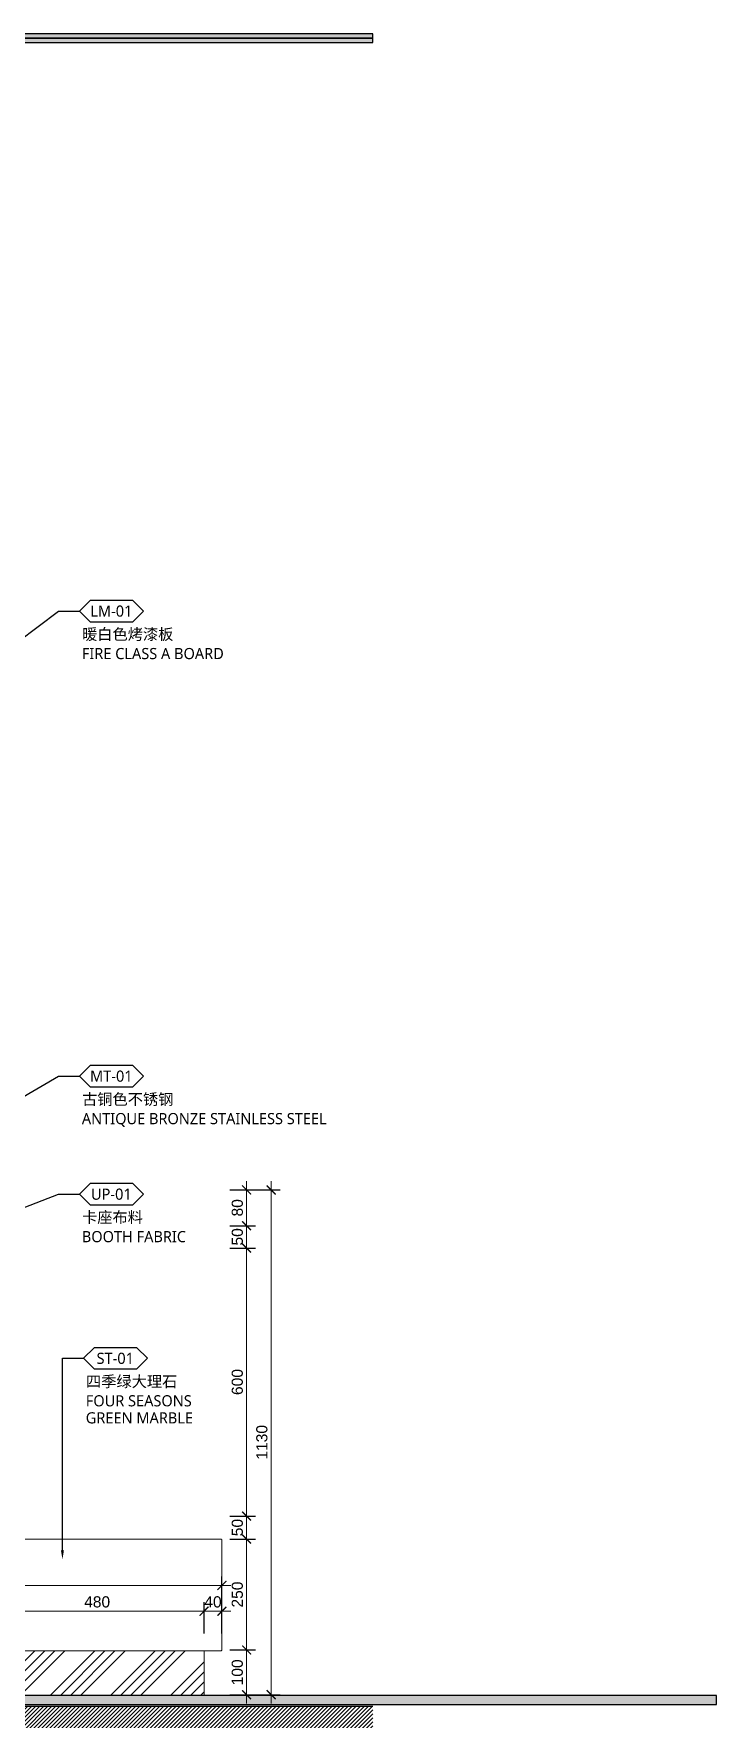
# Model space of a CAD drawing. Header units: millimetres. Extents: x 92928 to 223128, y -11456 to 21098.
# Drawn here: x 187505 to 189035, y 1217 to 4991 of the extents above; entities that cross this region are included whole.
import ezdxf
from ezdxf import colors
from ezdxf.entities.mleader import LeaderData, LeaderLine
from ezdxf.enums import TextEntityAlignment as Align
from ezdxf.math import Vec2, Vec3

# ---------------------------------------------------------------- set-up
doc = ezdxf.new("R2010")
doc.units = ezdxf.units.MM
doc.layers.get('Defpoints').update_dxf_attribs({"color": 250})
for name, color, linetype, lineweight in [('_ACM-A-ANNO-DIMS', 2, 'Continuous', 13), ('_ACM-A-ANNO-DIMS @ 10', 2, 'Continuous', 13), ('_ACM-A-DETL-PATT', 8, 'Continuous', 0), ('_ACM-A-DETL-THIN', 2, 'Continuous', 9), ('_ACM-A-ELVE-HACH', 251, 'Continuous', 9)]:
    doc.layers.add(name, color=color, linetype=linetype, lineweight=lineweight)
for name, color, linetype in [('I-DETL-LW01', 1, 'Continuous'), ('I-DETL-LW02', 2, 'Continuous'), ('I-DETL-LW251', 251, 'Continuous'), ('IA10-16 Floor Detail$0$I-SECT-LW09', 9, 'Continuous'), ('WALL TYPE$0$G-ANNO-NOTE-CH', 7, 'Continuous')]:
    doc.layers.add(name, color=color, linetype=linetype)
doc.styles.add('Arial', font='ARIALUNI.ttf')
doc.styles.add('WALL TYPE$0$Aecom Chinese', font='Microsoft YaHei.ttf')
doc.dimstyles.new('Aec-Arch-M-注释性', dxfattribs={"dimscale": 2, "dimtxt": 2.5, "dimasz": 2, "dimexe": 2, "dimexo": 2, "dimgap": 0.8, "dimtad": 1, "dimdec": 0, "dimrnd": 5, "dimzin": 3, "dimdsep": 46, "dimtxsty": 'Arial', "dimblk": 'WALL TYPE$0$_ArchTick', "dimcen": 2.5, "dimdle": 2, "dimclrd": 256, "dimclrt": 256, "dimazin": 2, "dimtfac": 0.75, "dimtdec": 0, "dimtix": 1, "dimtmove": 2, "dimatfit": 2, "dimfxl": 5, "dimfxlon": 1, "dimtolj": 1, "dimtzin": 0, "dimlwd": -1, "dimarcsym": 0})

# ---------------------------------------------------------------- blocks, each defined once
blk = doc.blocks.new('WALL TYPE$0$_ArchTick')
at = {"color": 0, "linetype": 'ByBlock', "const_width": 0.15}
blk.add_lwpolyline([(-0.5, -0.5), (0.5, 0.5)], dxfattribs=at)
blk = doc.blocks.new('*D461')
at = {"layer": '_ACM-A-ANNO-DIMS', "color": 0, "lineweight": -2, "transparency": 16777216}
for p, q in [((187945.1, 1372.4), (188002.5, 1372.4)), ((187945.1, 1272.3), (188002.5, 1272.3))]:
    blk.add_line(p, q, dxfattribs=at)
at = {"layer": '_ACM-A-ANNO-DIMS', "transparency": 16777216}
blk.add_line((187982.5, 1392.4), (187982.5, 1252.3), dxfattribs=at)
at = {"layer": 'Defpoints', "color": 0, "transparency": 16777216}
for p in [(187925.1, 1372.4), (187925.1, 1272.3), (187982.5, 1272.3)]:
    blk.add_point(p, dxfattribs=at)
at = {"layer": '_ACM-A-ANNO-DIMS', "transparency": 16777216, "xscale": 20, "yscale": 20, "zscale": 20}
for p, rotation in [((187982.5, 1372.4), 90), ((187982.5, 1272.3), 270)]:
    blk.add_blockref('WALL TYPE$0$_ArchTick', p, dxfattribs=dict(at, rotation=rotation))
at = {"layer": '_ACM-A-ANNO-DIMS', "transparency": 16777216, "insert": (187961.7, 1322.3), "char_height": 25, "attachment_point": 5, "rotation": 90, "style": 'Arial'}
blk.add_mtext('\\A1;100', dxfattribs=at)
blk = doc.blocks.new('*D462')
at = {"layer": '_ACM-A-ANNO-DIMS', "transparency": 16777216}
blk.add_line((187982.5, 1640.7), (187982.5, 1352.4), dxfattribs=at)
at = {"layer": '_ACM-A-ANNO-DIMS', "color": 0, "lineweight": -2, "transparency": 16777216}
for p, q in [((187945.1, 1620.7), (188002.5, 1620.7)), ((187945.1, 1372.4), (188002.5, 1372.4))]:
    blk.add_line(p, q, dxfattribs=at)
at = {"layer": 'Defpoints', "color": 0, "transparency": 16777216}
for p in [(187925.1, 1620.7), (187925.1, 1372.4), (187982.5, 1372.4)]:
    blk.add_point(p, dxfattribs=at)
at = {"layer": '_ACM-A-ANNO-DIMS', "transparency": 16777216, "xscale": 20, "yscale": 20, "zscale": 20}
for p, rotation in [((187982.5, 1620.7), 90), ((187982.5, 1372.4), 270)]:
    blk.add_blockref('WALL TYPE$0$_ArchTick', p, dxfattribs=dict(at, rotation=rotation))
at = {"layer": '_ACM-A-ANNO-DIMS', "transparency": 16777216, "insert": (187961.7, 1496.5), "char_height": 25, "attachment_point": 5, "rotation": 90, "style": 'Arial'}
blk.add_mtext('\\A1;250', dxfattribs=at)
blk = doc.blocks.new('*D463')
at = {"layer": '_ACM-A-ANNO-DIMS', "color": 0, "lineweight": -2, "transparency": 16777216}
for p, q in [((187945.1, 1672.3), (188002.5, 1672.3)), ((187945.1, 1620.7), (188002.5, 1620.7))]:
    blk.add_line(p, q, dxfattribs=at)
at = {"layer": '_ACM-A-ANNO-DIMS', "transparency": 16777216}
for p, q in [((187982.5, 1672.3), (187982.5, 1692.3)), ((187982.5, 1672.3), (187982.5, 1620.7)), ((187982.5, 1620.7), (187982.5, 1600.7))]:
    blk.add_line(p, q, dxfattribs=at)
at = {"layer": 'Defpoints', "color": 0, "transparency": 16777216}
for p in [(187925.1, 1672.3), (187925.1, 1620.7), (187982.5, 1620.7)]:
    blk.add_point(p, dxfattribs=at)
at = {"layer": '_ACM-A-ANNO-DIMS', "transparency": 16777216, "xscale": 20, "yscale": 20, "zscale": 20}
for p, rotation in [((187982.5, 1672.3), 270), ((187982.5, 1620.7), 90)]:
    blk.add_blockref('WALL TYPE$0$_ArchTick', p, dxfattribs=dict(at, rotation=rotation))
at = {"layer": '_ACM-A-ANNO-DIMS', "transparency": 16777216, "insert": (187961.7, 1646.5), "char_height": 25, "attachment_point": 5, "rotation": 90, "style": 'Arial'}
blk.add_mtext('\\A1;50', dxfattribs=at)
blk = doc.blocks.new('*D464')
at = {"layer": '_ACM-A-ANNO-DIMS', "color": 0, "lineweight": -2, "transparency": 16777216}
for p, q in [((187945.1, 2272.3), (188002.5, 2272.3)), ((187945.1, 1672.3), (188002.5, 1672.3))]:
    blk.add_line(p, q, dxfattribs=at)
at = {"layer": '_ACM-A-ANNO-DIMS', "transparency": 16777216}
blk.add_line((187982.5, 2292.3), (187982.5, 1652.3), dxfattribs=at)
at = {"layer": 'Defpoints', "color": 0, "transparency": 16777216}
for p in [(187925.1, 2272.3), (187925.1, 1672.3), (187982.5, 1672.3)]:
    blk.add_point(p, dxfattribs=at)
at = {"layer": '_ACM-A-ANNO-DIMS', "transparency": 16777216, "xscale": 20, "yscale": 20, "zscale": 20}
for p, rotation in [((187982.5, 2272.3), 90), ((187982.5, 1672.3), 270)]:
    blk.add_blockref('WALL TYPE$0$_ArchTick', p, dxfattribs=dict(at, rotation=rotation))
at = {"layer": '_ACM-A-ANNO-DIMS', "transparency": 16777216, "insert": (187961.7, 1972.3), "char_height": 25, "attachment_point": 5, "rotation": 90, "style": 'Arial'}
blk.add_mtext('\\A1;600', dxfattribs=at)
blk = doc.blocks.new('*D465')
at = {"layer": '_ACM-A-ANNO-DIMS', "transparency": 16777216}
for p, q in [((187982.5, 2322.3), (187982.5, 2342.3)), ((187982.5, 2322.3), (187982.5, 2272.3)), ((187982.5, 2272.3), (187982.5, 2252.3))]:
    blk.add_line(p, q, dxfattribs=at)
at = {"layer": '_ACM-A-ANNO-DIMS', "color": 0, "lineweight": -2, "transparency": 16777216}
for p, q in [((187945.1, 2322.3), (188002.5, 2322.3)), ((187945.1, 2272.3), (188002.5, 2272.3))]:
    blk.add_line(p, q, dxfattribs=at)
at = {"layer": 'Defpoints', "color": 0, "transparency": 16777216}
for p in [(187925.1, 2322.3), (187925.1, 2272.3), (187982.5, 2272.3)]:
    blk.add_point(p, dxfattribs=at)
at = {"layer": '_ACM-A-ANNO-DIMS', "transparency": 16777216, "xscale": 20, "yscale": 20, "zscale": 20}
for p, rotation in [((187982.5, 2322.3), 270), ((187982.5, 2272.3), 90)]:
    blk.add_blockref('WALL TYPE$0$_ArchTick', p, dxfattribs=dict(at, rotation=rotation))
at = {"layer": '_ACM-A-ANNO-DIMS', "transparency": 16777216, "insert": (187961.7, 2297.3), "char_height": 25, "attachment_point": 5, "rotation": 90, "style": 'Arial'}
blk.add_mtext('\\A1;50', dxfattribs=at)
blk = doc.blocks.new('*D466')
at = {"layer": '_ACM-A-ANNO-DIMS', "transparency": 16777216}
blk.add_line((187982.5, 2422.3), (187982.5, 2302.3), dxfattribs=at)
at = {"layer": '_ACM-A-ANNO-DIMS', "color": 0, "lineweight": -2, "transparency": 16777216}
for p, q in [((187945.1, 2402.3), (188002.5, 2402.3)), ((187945.1, 2322.3), (188002.5, 2322.3))]:
    blk.add_line(p, q, dxfattribs=at)
at = {"layer": 'Defpoints', "color": 0, "transparency": 16777216}
for p in [(187925.1, 2402.3), (187925.1, 2322.3), (187982.5, 2322.3)]:
    blk.add_point(p, dxfattribs=at)
at = {"layer": '_ACM-A-ANNO-DIMS', "transparency": 16777216, "xscale": 20, "yscale": 20, "zscale": 20}
for p, rotation in [((187982.5, 2402.3), 90), ((187982.5, 2322.3), 270)]:
    blk.add_blockref('WALL TYPE$0$_ArchTick', p, dxfattribs=dict(at, rotation=rotation))
at = {"layer": '_ACM-A-ANNO-DIMS', "transparency": 16777216, "insert": (187961.7, 2362.3), "char_height": 25, "attachment_point": 5, "rotation": 90, "style": 'Arial'}
blk.add_mtext('\\A1;80', dxfattribs=at)
blk = doc.blocks.new('*D467')
at = {"layer": '_ACM-A-ANNO-DIMS', "color": 0, "lineweight": -2, "transparency": 16777216}
for p, q in [((187887.1, 1409.2), (187887.1, 1479.2)), ((187927.1, 1409.2), (187927.1, 1479.2))]:
    blk.add_line(p, q, dxfattribs=at)
at = {"layer": '_ACM-A-ANNO-DIMS', "transparency": 16777216}
for p, q in [((187887.1, 1459.2), (187867.1, 1459.2)), ((187927.1, 1459.2), (187887.1, 1459.2)), ((187927.1, 1459.2), (187947.1, 1459.2))]:
    blk.add_line(p, q, dxfattribs=at)
at = {"layer": 'Defpoints', "color": 0, "transparency": 16777216}
for p in [(187887.1, 1459.2), (187887.1, 1370.7), (187927.1, 1370.7)]:
    blk.add_point(p, dxfattribs=at)
at = {"layer": '_ACM-A-ANNO-DIMS', "transparency": 16777216, "xscale": 20, "yscale": 20, "zscale": 20}
blk.add_blockref('WALL TYPE$0$_ArchTick', (187887.1, 1459.2), dxfattribs=at)
at = {"layer": '_ACM-A-ANNO-DIMS', "transparency": 16777216, "xscale": 20, "yscale": 20, "zscale": 20, "rotation": 180}
blk.add_blockref('WALL TYPE$0$_ArchTick', (187927.1, 1459.2), dxfattribs=at)
at = {"layer": '_ACM-A-ANNO-DIMS', "transparency": 16777216, "insert": (187907.1, 1480), "char_height": 25, "attachment_point": 5, "style": 'Arial'}
blk.add_mtext('\\A1;40', dxfattribs=at)
blk = doc.blocks.new('*D468')
at = {"layer": '_ACM-A-ANNO-DIMS', "color": 0, "lineweight": -2, "transparency": 16777216}
for p, q in [((187407.9, 1409.2), (187407.9, 1479.2)), ((187887.1, 1409.2), (187887.1, 1479.2))]:
    blk.add_line(p, q, dxfattribs=at)
at = {"layer": '_ACM-A-ANNO-DIMS', "transparency": 16777216}
blk.add_line((187907.1, 1459.2), (187387.9, 1459.2), dxfattribs=at)
at = {"layer": 'Defpoints', "color": 0, "transparency": 16777216}
for p in [(187407.9, 1459.2), (187407.9, 1370.7), (187887.1, 1370.7)]:
    blk.add_point(p, dxfattribs=at)
at = {"layer": '_ACM-A-ANNO-DIMS', "transparency": 16777216, "xscale": 20, "yscale": 20, "zscale": 20, "rotation": 180}
blk.add_blockref('WALL TYPE$0$_ArchTick', (187407.9, 1459.2), dxfattribs=at)
at = {"layer": '_ACM-A-ANNO-DIMS', "transparency": 16777216, "xscale": 20, "yscale": 20, "zscale": 20}
blk.add_blockref('WALL TYPE$0$_ArchTick', (187887.1, 1459.2), dxfattribs=at)
at = {"layer": '_ACM-A-ANNO-DIMS', "transparency": 16777216, "insert": (187647.5, 1480), "char_height": 25, "attachment_point": 5, "style": 'Arial'}
blk.add_mtext('\\A1;480', dxfattribs=at)
blk = doc.blocks.new('*D471')
at = {"layer": '_ACM-A-ANNO-DIMS', "transparency": 16777216}
blk.add_line((187947.1, 1517), (186098.2, 1517), dxfattribs=at)
at = {"layer": '_ACM-A-ANNO-DIMS', "color": 0, "lineweight": -2, "transparency": 16777216}
for p, q in [((186118.2, 1467), (186118.2, 1537)), ((187927.1, 1467), (187927.1, 1537))]:
    blk.add_line(p, q, dxfattribs=at)
at = {"layer": 'Defpoints', "color": 0, "transparency": 16777216}
for p in [(186118.2, 1517), (186118.2, 1370.7), (187927.1, 1375.5)]:
    blk.add_point(p, dxfattribs=at)
at = {"layer": '_ACM-A-ANNO-DIMS', "transparency": 16777216, "xscale": 20, "yscale": 20, "zscale": 20, "rotation": 180}
blk.add_blockref('WALL TYPE$0$_ArchTick', (186118.2, 1517), dxfattribs=at)
at = {"layer": '_ACM-A-ANNO-DIMS', "transparency": 16777216, "xscale": 20, "yscale": 20, "zscale": 20}
blk.add_blockref('WALL TYPE$0$_ArchTick', (187927.1, 1517), dxfattribs=at)
at = {"layer": '_ACM-A-ANNO-DIMS', "transparency": 16777216, "insert": (187022.7, 1537.8), "char_height": 25, "attachment_point": 5, "style": 'Arial'}
blk.add_mtext('\\A1;1810', dxfattribs=at)
blk = doc.blocks.new('*D484')
at = {"layer": '_ACM-A-ANNO-DIMS', "transparency": 16777216}
blk.add_line((188037.5, 2422.3), (188037.5, 1252.3), dxfattribs=at)
at = {"layer": '_ACM-A-ANNO-DIMS', "color": 0, "lineweight": -2, "transparency": 16777216}
for p, q in [((187987.5, 2402.3), (188057.5, 2402.3)), ((187987.5, 1272.3), (188057.5, 1272.3))]:
    blk.add_line(p, q, dxfattribs=at)
at = {"layer": 'Defpoints', "color": 0, "transparency": 16777216}
for p in [(187925.1, 2402.3), (187925.1, 1272.3), (188037.5, 1272.3)]:
    blk.add_point(p, dxfattribs=at)
at = {"layer": '_ACM-A-ANNO-DIMS', "transparency": 16777216, "xscale": 20, "yscale": 20, "zscale": 20}
for p, rotation in [((188037.5, 2402.3), 90), ((188037.5, 1272.3), 270)]:
    blk.add_blockref('WALL TYPE$0$_ArchTick', p, dxfattribs=dict(at, rotation=rotation))
at = {"layer": '_ACM-A-ANNO-DIMS', "transparency": 16777216, "insert": (188016.7, 1837.3), "char_height": 25, "attachment_point": 5, "rotation": 90, "style": 'Arial'}
blk.add_mtext('\\A1;1130', dxfattribs=at)
blk = doc.blocks.new('WHA12202707')
at = {"transparency": 16777216}
for p, q in [((2.38, 2.38), (0, 0)), ((2.38, -2.38), (0, 0)), ((11.91, 2.38), (2.38, 2.38)), ((11.91, 2.38), (14.29, 0)), ((11.91, -2.38), (14.29, 0)), ((2.38, -2.38), (11.91, -2.38))]:
    blk.add_line(p, q, dxfattribs=at)
at = {"transparency": 16777216, "style": 'WALL TYPE$0$Aecom Chinese'}
blk.add_attdef('英文2', (0.49, -14.58), '', height=2.5, dxfattribs=at)
at = {"layer": 'WALL TYPE$0$G-ANNO-NOTE-CH', "transparency": 16777216, "style": 'WALL TYPE$0$Aecom Chinese'}
blk.add_attdef('编号', text='', height=2.5, dxfattribs=at).set_placement((7.1, 0), align=Align.MIDDLE)
for tag, p in [('中文', (0.54, -5.18)), ('英文', (0.49, -9.51))]:
    blk.add_attdef(tag, text='', height=2.5, dxfattribs=at).set_placement(p, align=Align.MIDDLE_LEFT)

msp = doc.modelspace()

# ---------------------------------------------------------------- hatches: boundary and pattern name
at = {"layer": '_ACM-A-DETL-PATT'}
h = msp.add_hatch(dxfattribs=at)
h.set_pattern_fill('ANSI31', color=256, scale=2)
h.set_pattern_definition([(45, (185778.222, 870.7263), (-4.490128, 4.490128), [])])
h.paths.add_polyline_path([(188265.2, 1245.7), (185778.2, 1245.7), (185778.2, 870.7), (188265.2, 870.7)])
at = {"layer": '_ACM-A-ELVE-HACH'}
h = msp.add_hatch(dxfattribs=at)
h.set_pattern_fill('ANSI34', color=256, scale=5, style=0)
h.set_pattern_definition([(45, (187407.905, 1270.73), (-67.352, 67.352), []), (45, (187430.36, 1270.73), (-67.352, 67.352), []), (45, (187452.81, 1270.73), (-67.352, 67.352), []), (45, (187475.26, 1270.73), (-67.352, 67.352), [])])
h.paths.add_polyline_path([(187407.9, 1370.7), (187407.9, 1270.7), (187887.1, 1270.7), (187887.1, 1370.7)])
at = {"layer": 'I-DETL-LW251'}
h = msp.add_hatch(dxfattribs=at)
h.set_pattern_fill('AR-SAND', color=250, scale=0.05, angle=180, style=0)
h.set_pattern_definition([(217.5, (197264.3327, 23031.4153), (0.08000156, -2.44706619), [0, -1.9304, 0, -2.159, 0, -2.06375]), (187.5, (197264.3327, 23031.4153), (-2.2476164, -3.5841255), [0, -1.0414, 0, -1.7399, 0, -0.66675]), (147.5, (197265.8948, 23031.4153), (-3.95496185, -0.00718592), [0, -0.635, 0, -2.286, 0, -2.9845]), (137.5, (197265.8948, 23031.4153), (-3.81778226, -1.1146466), [0, -0.3175, 0, -1.4986, 0, -1.7145])])
h.paths.add_polyline_path([(185778.2, 4980.7), (188265.2, 4980.7), (188265.2, 4990.7), (185778.2, 4990.7)])
h = msp.add_hatch(dxfattribs=at)
h.set_pattern_fill('AR-SAND', color=250, scale=0.05, angle=180, style=0)
h.set_pattern_definition([(217.5, (197264.3327, 23021.4153), (0.08000156, -2.44706619), [0, -1.9304, 0, -2.159, 0, -2.06375]), (187.5, (197264.3327, 23021.4153), (-2.2476164, -3.5841255), [0, -1.0414, 0, -1.7399, 0, -0.66675]), (147.5, (197265.8948, 23021.4153), (-3.95496185, -0.00718592), [0, -0.635, 0, -2.286, 0, -2.9845]), (137.5, (197265.8948, 23021.4153), (-3.81778226, -1.1146466), [0, -0.3175, 0, -1.4986, 0, -1.7145])])
h.paths.add_polyline_path([(185948.2, 4970.7), (188265.2, 4970.7), (188265.2, 4980.7), (185948.2, 4980.7)])
at = {"layer": 'IA10-16 Floor Detail$0$I-SECT-LW09'}
h = msp.add_hatch(dxfattribs=at)
h.set_pattern_fill('DOLMIT', color=8)
h.set_pattern_definition([(0, (186717.304, 1250.7263), (0, 6.35), []), (45, (186717.304, 1250.726), (-12.69999, 12.69999), [8.98026, -17.96051])])
h.paths.add_polyline_path([(189035.2, 1250.7), (189035.2, 1270.7), (186663.2, 1270.7), (186663.2, 1250.7)])

# ---------------------------------------------------------------- linework, layer by layer
at = {"layer": '_ACM-A-DETL-THIN'}
msp.add_lwpolyline([(187457.9, 1620.7), (187925.1, 1620.7, -0.414214), (187927.1, 1618.7), (187927.1, 1372.7, -0.414214), (187925.1, 1370.7), (187887.1, 1370.7), (187887.1, 1270.7)], format="xyb", dxfattribs=at)
at = {"layer": '_ACM-A-DETL-THIN', "color": 8}
msp.add_lwpolyline([(187887.1, 1370.7), (187407.9, 1370.7)], dxfattribs=at)
at = {"layer": 'I-DETL-LW01'}
msp.add_lwpolyline([(188265.2, 1245.7), (185778.2, 1245.7)], dxfattribs=at)
at = {"layer": 'I-DETL-LW02'}
for points in [[(185778.2, 4980.7), (188265.2, 4980.7), (188265.2, 4990.7), (185778.2, 4990.7)], [(185948.2, 4970.7), (188265.2, 4970.7), (188265.2, 4980.7), (185948.2, 4980.7)], [(189035.2, 1270.7), (186663.2, 1270.7), (186663.2, 1250.7), (189035.2, 1250.7)]]:
    msp.add_lwpolyline(points, close=True, dxfattribs=at)

# ---------------------------------------------------------------- dimensions: what is measured, and where the dimension line sits
at = {"layer": '_ACM-A-ANNO-DIMS @ 10'}
for base, p1, p2, picture, middle in [((187982.5, 2322.3), (187925.1, 2402.3), (187925.1, 2322.3), '*D466', (187961.7, 2362.3)), ((188037.5, 1272.3), (187925.1, 2402.3), (187925.1, 1272.3), '*D484', (188016.7, 1837.3)), ((187982.5, 2272.3), (187925.1, 2322.3), (187925.1, 2272.3), '*D465', (187961.7, 2297.3)), ((187982.5, 1672.3), (187925.1, 2272.3), (187925.1, 1672.3), '*D464', (187961.7, 1972.3)), ((187982.5, 1620.7), (187925.1, 1672.3), (187925.1, 1620.7), '*D463', (187961.7, 1646.5)), ((187982.5, 1372.4), (187925.1, 1620.7), (187925.1, 1372.4), '*D462', (187961.7, 1496.5)), ((187982.5, 1272.3), (187925.1, 1372.4), (187925.1, 1272.3), '*D461', (187961.7, 1322.3))]:
    dim = msp.add_linear_dim(base=base, p1=p1, p2=p2, angle=90, dimstyle='Aec-Arch-M-注释性', override={"dimscale": 10, "dimzin": 8, "dimtix": 1, "dimtofl": 1, "dimtmove": 2, "dimatfit": 2}, dxfattribs=at)
    dim.commit()
    dim.dimension.update_dxf_attribs({"geometry": picture, "text_midpoint": middle})
for base, p1, p2, picture, middle in [((186118.2, 1517), (187927.1, 1375.5), (186118.2, 1370.7), '*D471', (187022.7, 1537.8)), ((187407.9, 1459.2), (187887.1, 1370.7), (187407.9, 1370.7), '*D468', (187647.5, 1480)), ((187887.1, 1459.2), (187927.1, 1370.7), (187887.1, 1370.7), '*D467', (187907.1, 1480))]:
    dim = msp.add_linear_dim(base=base, p1=p1, p2=p2, dimstyle='Aec-Arch-M-注释性', override={"dimscale": 10, "dimzin": 8, "dimtix": 1, "dimtofl": 1, "dimtmove": 2, "dimatfit": 2}, dxfattribs=at)
    dim.commit()
    dim.dimension.update_dxf_attribs({"geometry": picture, "text_midpoint": middle})

# ---------------------------------------------------------------- leaders
ml = msp.add_multileader_block('Standard', dxfattribs=at)
ml.set_content('WHA12202707', color=256, scale=10)
ml.set_attribute('编号', 'LM-01', width=0)
ml.set_attribute('中文', '暖白色烤漆板', width=0)
ml.set_attribute('英文', 'FIRE CLASS A BOARD', width=0)
ml.set_attribute('英文2', '', width=0)
ml.set_leader_properties(color=2)
ml.build(insert=Vec2(0, 0))
ml.multileader.update_dxf_attribs({"text_right_attachment_type": 6, "dogleg_length": 0.36, "arrow_head_size": 20, "scale": 10})
ctx = ml.context
ctx.base_point, ctx.scale, ctx.char_height, ctx.arrow_head_size, ctx.landing_gap_size, ctx.plane_origin = Vec3(187608.3, 3698.2), 10, 750, 20, 0.9, Vec3(190069.2, 816.6)
ctx.right_attachment = 6
notes = []
notes.append((ctx, [(0, (1, 1, 0), (187560.9, 3698.2), (1, 0), 47.4, [(2, [(186993.1, 3271.9)], 0, [])])]))
ctx.block.insert = Vec3(187608.3, 3698.2)
ml = msp.add_multileader_block('Standard', dxfattribs=at)
ml.set_content('WHA12202707', color=256, scale=10)
ml.set_attribute('编号', 'MT-01', width=0)
ml.set_attribute('中文', '古铜色不锈钢', width=0)
ml.set_attribute('英文', 'ANTIQUE BRONZE STAINLESS STEEL', width=0)
ml.set_attribute('英文2', '', width=0)
ml.set_leader_properties(color=2)
ml.build(insert=Vec2(0, 0))
ml.multileader.update_dxf_attribs({"text_right_attachment_type": 6, "dogleg_length": 0.36, "arrow_head_size": 20, "scale": 10})
ctx = ml.context
ctx.base_point, ctx.scale, ctx.char_height, ctx.arrow_head_size, ctx.landing_gap_size, ctx.plane_origin = Vec3(187608.3, 2657.1), 10, 750, 20, 0.9, Vec3(190069.2, -2234.1)
ctx.right_attachment = 6
notes.append((ctx, [(0, (1, 1, 0), (187560.9, 2657.1), (1, 0), 47.4, [(1, [(187095.4, 2385.7)], 0, [])])]))
ctx.block.insert = Vec3(187608.3, 2657.1)
ml = msp.add_multileader_block('Standard', dxfattribs=at)
ml.set_content('WHA12202707', color=256, scale=10)
ml.set_attribute('编号', 'UP-01', width=0)
ml.set_attribute('中文', '卡座布料', width=0)
ml.set_attribute('英文', 'BOOTH FABRIC', width=0)
ml.set_attribute('英文2', '', width=0)
ml.set_leader_properties(color=2)
ml.build(insert=Vec2(0, 0))
ml.multileader.update_dxf_attribs({"text_right_attachment_type": 6, "dogleg_length": 0.36, "arrow_head_size": 20, "scale": 10})
ctx = ml.context
ctx.base_point, ctx.scale, ctx.char_height, ctx.arrow_head_size, ctx.landing_gap_size, ctx.plane_origin = Vec3(187608.3, 2392.9), 10, 750, 20, 0.9, Vec3(190069.2, -2498.3)
ctx.right_attachment = 6
notes.append((ctx, [(0, (1, 1, 0), (187560.9, 2392.9), (1, 0), 47.4, [(1, [(187033.8, 2190.2)], 0, [])])]))
ctx.block.insert = Vec3(187608.3, 2392.9)
ml = msp.add_multileader_block('Standard', dxfattribs=at)
ml.set_content('WHA12202707', color=256, scale=10)
ml.set_attribute('编号', 'ST-01', width=0)
ml.set_attribute('中文', '四季绿大理石', width=0)
ml.set_attribute('英文', 'FOUR SEASONS ', width=0)
ml.set_attribute('英文2', 'GREEN MARBLE', width=0)
ml.set_leader_properties(color=2)
ml.build(insert=Vec2(0, 0))
ml.multileader.update_dxf_attribs({"text_right_attachment_type": 6, "dogleg_length": 0.36, "arrow_head_size": 20, "scale": 10})
ctx = ml.context
ctx.base_point, ctx.scale, ctx.char_height, ctx.arrow_head_size, ctx.landing_gap_size, ctx.plane_origin = Vec3(187617.1, 2025.4), 10, 750, 20, 0.9, Vec3(189407.1, 895.2)
ctx.right_attachment = 6
notes.append((ctx, [(0, (1, 1, 0), (187569.7, 2025.4), (1, 0), 47.4, [(0, [(187569.7, 1575.2)], 0, [])])]))
ctx.block.insert = Vec3(187617.1, 2025.4)
ml = msp.add_multileader_block('Standard', dxfattribs=at)
ml.set_content('WHA12202707', color=256, scale=10)
ml.set_attribute('编号', 'MT-01', width=0)
ml.set_attribute('中文', '古铜色不锈钢', width=0)
ml.set_attribute('英文', 'ANTIQUE BRONZE STAINLESS STEEL', width=0)
ml.set_attribute('英文2', '', width=0)
ml.set_leader_properties(color=2)
ml.build(insert=Vec2(0, 0))
ml.multileader.update_dxf_attribs({"text_right_attachment_type": 6, "dogleg_length": 0.36, "arrow_head_size": 20, "scale": 10})
ctx = ml.context
ctx.base_point, ctx.scale, ctx.char_height, ctx.arrow_head_size, ctx.landing_gap_size, ctx.plane_origin = Vec3(187200.2, 624.1), 10, 750, 20, 0.9, Vec3(189661.4, -4400)
ctx.right_attachment = 6
notes.append((ctx, [(0, (1, 1, 0), (187152.8, 624.1), (1, 0), 47.4, [(1, [(187152.8, 1308.9)], 0, [])])]))
ctx.block.insert = Vec3(187200.2, 624.1)
for ctx, leaders in notes:
    for number, flags, end, landing, length, lines in leaders:
        leader = LeaderData()
        leader.index, (leader.has_last_leader_line, leader.has_dogleg_vector, leader.attachment_direction) = number, flags
        leader.last_leader_point, leader.dogleg_vector, leader.dogleg_length = Vec3(end), Vec3(landing), length
        for number, points, colour, breaks in lines:
            line = LeaderLine()
            line.index, line.vertices, line.color, line.breaks = number, Vec3.list(points), colors.encode_raw_color(colour), breaks
            leader.lines.append(line)
        ctx.leaders.append(leader)

doc.saveas('drawing.dxf')
